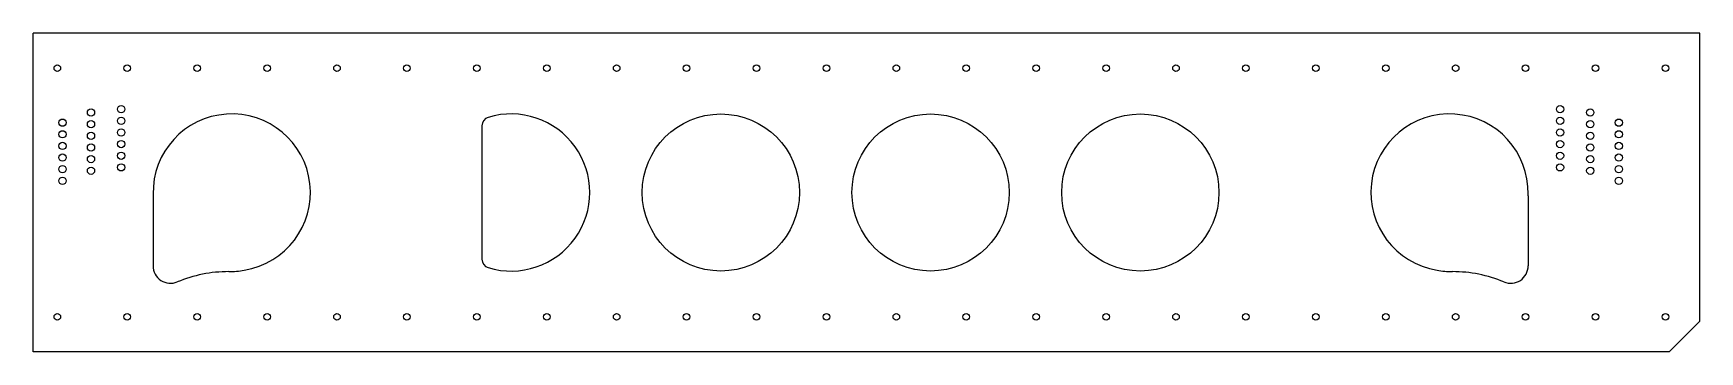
# Model space of a CAD drawing. Header units: inches. Extents: x 0 to 143, y -5 to 22.
import ezdxf

# ---------------------------------------------------------------- set-up
doc = ezdxf.new("R2010")
doc.units = ezdxf.units.IN
doc.header["$MEASUREMENT"] = 0

msp = doc.modelspace()

# ---------------------------------------------------------------- linework, layer by layer
at = {"color": 7, "linetype": 'Continuous', "lineweight": 25}
for p, q in [((143, 22.18), (0, 22.18)), ((0, -5.18), (0, 22.18)), ((143, -2.56), (143, 22.18)), ((38.5, 14.24), (38.5, 2.76)), ((10.28, 8.2), (10.28, 2.2)), ((128.28, 8.2), (128.28, 2.2)), ((140.38, -5.18), (143, -2.56)), ((140.38, -5.18), (0, -5.18))]:
    msp.add_line(p, q, dxfattribs=at)
for centre, radius in [((2.06, 19.18), 0.281), ((8.06, 19.18), 0.281), ((14.06, 19.18), 0.281), ((20.06, 19.18), 0.281), ((26.06, 19.18), 0.281), ((32.06, 19.18), 0.281), ((38.06, 19.18), 0.281), ((44.06, 19.18), 0.281), ((50.06, 19.18), 0.281), ((56.06, 19.18), 0.281), ((62.06, 19.18), 0.281), ((68.06, 19.18), 0.281), ((74.06, 19.18), 0.281), ((80.06, 19.18), 0.281), ((86.06, 19.18), 0.281), ((92.06, 19.18), 0.281), ((98.06, 19.18), 0.281), ((104.06, 19.18), 0.281), ((110.06, 19.18), 0.281), ((116.06, 19.18), 0.281), ((122.06, 19.18), 0.281), ((128.06, 19.18), 0.281), ((134.06, 19.18), 0.281), ((140.06, 19.18), 0.281), ((7.54, 15.66), 0.312), ((131.02, 15.66), 0.312), ((2.5, 14.5), 0.312), ((4.95, 15.37), 0.312), ((4.95, 14.37), 0.312), ((7.54, 14.66), 0.312), ((59, 8.5), 6.75), ((77, 8.5), 6.75), ((95, 8.5), 6.75), ((131.02, 14.66), 0.312), ((133.61, 15.37), 0.312), ((133.61, 14.37), 0.312), ((136.06, 14.5), 0.312), ((2.5, 13.5), 0.312), ((4.95, 13.37), 0.312), ((7.54, 13.66), 0.312), ((7.54, 12.66), 0.312), ((131.02, 13.66), 0.312), ((131.02, 12.66), 0.312), ((133.61, 13.37), 0.312), ((136.06, 13.5), 0.312), ((2.5, 12.5), 0.312), ((2.5, 11.5), 0.312), ((4.95, 12.37), 0.312), ((4.95, 11.37), 0.312), ((7.54, 11.66), 0.312), ((131.02, 11.66), 0.312), ((133.61, 12.37), 0.312), ((133.61, 11.37), 0.312), ((136.06, 12.5), 0.312), ((136.06, 11.5), 0.312), ((2.5, 10.5), 0.312), ((4.95, 10.37), 0.312), ((7.54, 10.66), 0.312), ((131.02, 10.66), 0.312), ((133.61, 10.37), 0.312), ((136.06, 10.5), 0.312), ((2.5, 9.5), 0.312), ((136.06, 9.5), 0.312), ((2.06, -2.18), 0.281), ((8.06, -2.18), 0.281), ((14.06, -2.18), 0.281), ((20.06, -2.18), 0.281), ((26.06, -2.18), 0.281), ((32.06, -2.18), 0.281), ((38.06, -2.18), 0.281), ((44.06, -2.18), 0.281), ((50.06, -2.18), 0.281), ((56.06, -2.18), 0.281), ((62.06, -2.18), 0.281), ((68.06, -2.18), 0.281), ((74.06, -2.18), 0.281), ((80.06, -2.18), 0.281), ((86.06, -2.18), 0.281), ((92.06, -2.18), 0.281), ((98.06, -2.18), 0.281), ((104.06, -2.18), 0.281), ((110.06, -2.18), 0.281), ((116.06, -2.18), 0.281), ((122.06, -2.18), 0.281), ((128.06, -2.18), 0.281), ((134.06, -2.18), 0.281), ((140.06, -2.18), 0.281)]:
    msp.add_circle(centre, radius, dxfattribs=at)
for centre, radius, start, end in [((17.03, 8.5), 6.75, 279.1035, 181.2854), ((39.25, 14.24), 0.75, 106.9578, 180), ((41, 8.5), 6.75, 253.0422, 106.9578), ((121.53, 8.5), 6.75, 358.7146, 260.8965), ((16.78, 8.2), 6.5, 178.6902, 180), ((121.78, 8.2), 6.5, 0, 1.3098), ((11.78, 2.2), 1.5, 180, 292.6446), ((16.77, -9.77), 11.47, 89.9821, 112.6446), ((16.78, 8.2), 6.5, 269.9821, 281.6987), ((39.25, 2.76), 0.75, 180, 253.0422), ((121.78, 8.2), 6.5, 258.3013, 270.0179), ((121.79, -9.77), 11.47, 67.3554, 90.0179), ((126.78, 2.2), 1.5, 247.3554, 0)]:
    msp.add_arc(centre, radius, start, end, dxfattribs=at)

doc.saveas('drawing.dxf')
